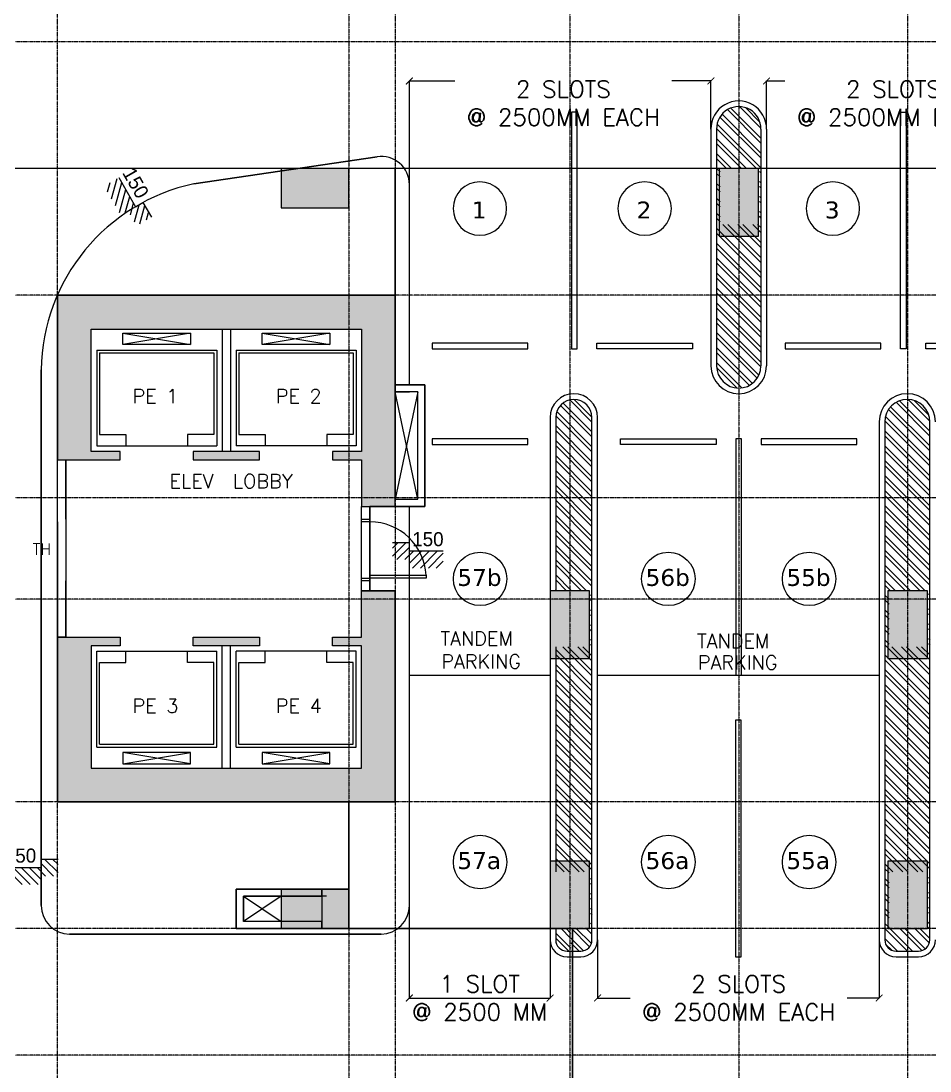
# Model space of a CAD drawing. Header units: inches. Extents: x -189245 to 740841, y -215444 to 469401.
# Drawn here: x 84045 to 100189, y 139024 to 157674 of the extents above; entities that cross this region are included whole.
import ezdxf
from ezdxf.enums import TextEntityAlignment as Align

# ---------------------------------------------------------------- set-up
doc = ezdxf.new("R2010")
doc.units = ezdxf.units.IN
doc.header["$LTSCALE"] = 10
doc.header["$MEASUREMENT"] = 0
doc.linetypes.add('GRID NORMAL$0$GRID BASEMENT$0$GRID GROUND$0$GRID$0$$0$PHANTOM', pattern=[2.5, 1.25, -0.25, 0.25, -0.25, 0.25, -0.25])
doc.linetypes.add('HIDDEN', pattern=[0.375, 0.25, -0.125])
for name, color, linetype in [('A-CMU PLASTER', 8, 'Continuous'), ('A-CMU WALL', 4, 'Continuous'), ('a-dim', 8, 'Continuous'), ('A-DOOR', 1, 'Continuous'), ('A-GRID', 8, 'Continuous'), ('A-HATCH COLUMN', 252, 'Continuous'), ('A-HATCH-SOLID', 252, 'Continuous'), ('A-HIDDEN', 2, 'HIDDEN'), ('A-PARKING', 252, 'Continuous'), ('A-PARKING EQUIPMENTS', 2, 'Continuous'), ('A-RETAINING HATCH', 252, 'Continuous'), ('A-ROAD', 252, 'Continuous'), ('A-SHEARWALL', 6, 'Continuous'), ('A-TEXT', 3, 'Continuous'), ('A-WINDOW', 2, 'Continuous'), ('COLUMN', 6, 'Continuous'), ('ELEVATION MARK', 2, 'Continuous'), ('TEXT', 3, 'Continuous'), ('TSG- +15640', 12, 'Continuous'), ('TSG- floor elevations', 251, 'Continuous'), ('TSG- WALL 100', 244, 'Continuous')]:
    doc.layers.add(name, color=color, linetype=linetype)
doc.layers.add('DEFPOINT', color=7, linetype='Continuous', plot=False)
doc.styles.add('PRSP_Simplex', font='simplex.shx')
doc.styles.add('ROMANS 300', font='romans.shx', dxfattribs={"height": 300})
doc.styles.add('VERDANA', font='verdana.TTF')
doc.dimstyles.get("Standard").update_dxf_attribs({"dimtxt": 0.18, "dimasz": 0.18, "dimexe": 0.18, "dimexo": 0.0625, "dimgap": 0.09, "dimtad": 0, "dimtih": 1, "dimtoh": 1, "dimdec": 4, "dimzin": 0, "dimdsep": 46, "dimtxsty": 'Standard', "dimcen": 0.09, "dimadec": 0, "dimazin": 0, "dimtfac": 1, "dimtdec": 4, "dimtofl": 0, "dimtmove": 0, "dimatfit": 3, "dimfxl": 1, "dimtolj": 1, "dimtzin": 0, "dimarcsym": 0})
pattern_1 = [(135, (78017.65, 121641.35), (-132.5825, -132.5825), []), (135, (78017.65, 121729.74), (-132.5825, -132.5825), [])]

# ---------------------------------------------------------------- blocks, each defined once
blk = doc.blocks.new('STEP')
at = {"color": 1}
for p, q in [((-196, -300), (-496, 0)), ((-54, -300), (-354, 0)), ((0, -213), (-213, 0)), ((220, -150), (0, 70)), ((300, -89), (61, 150)), ((300, 53), (203, 150)), ((-337, -300), (-600, -37)), ((-479, -300), (-600, -179)), ((78, -150), (-72, 0))]:
    blk.add_line(p, q, dxfattribs=at)
at = {"color": 3}
blk.add_lwpolyline([(-600, 0), (0, 0), (0, 150), (300, 150)], dxfattribs=at)
blk.add_attdef('000', (-646, 88), '', height=250, dxfattribs=at)
blk = doc.blocks.new('Park-slot2')
at = {"color": 1}
blk.add_lwpolyline([(800, 1200), (5000, 1200), (5000, 1300), (800, 1300)], close=True, dxfattribs=at)
at = {"color": 2}
blk.add_lwpolyline([(800, 850), (900, 850), (900, -850), (800, -850)], close=True, dxfattribs=at)
blk = doc.blocks.new('_ARCHTICK')
at = {"color": 0, "linetype": 'ByBlock', "ltscale": 20, "const_width": 0.15}
blk.add_lwpolyline([(-0.5, -0.5), (0.5, 0.5)], dxfattribs=at)
blk = doc.blocks.new('*D779')
at = {"layer": 'a-dim', "color": 1, "lineweight": -2}
for p, q in [((90943, 154770), (90943, 156609)), ((90943, 156609), (91750, 156609)), ((96299, 156609), (95607, 156609)), ((96299, 155754), (96299, 156609))]:
    blk.add_line(p, q, dxfattribs=at)
at = {"layer": 'Defpoints', "color": 0}
for p in [(96299, 156609), (96299, 155754), (90943, 154770)]:
    blk.add_point(p, dxfattribs=at)
at = {"layer": 'a-dim', "color": 1, "lineweight": -2, "xscale": 120, "yscale": 120, "zscale": 120, "rotation": 180}
blk.add_blockref('_ARCHTICK', (90943, 156609), dxfattribs=at)
at = {"layer": 'a-dim', "color": 1, "lineweight": -2, "xscale": 120, "yscale": 120, "zscale": 120}
blk.add_blockref('_ARCHTICK', (96299, 156609), dxfattribs=at)
at = {"layer": 'a-dim', "color": 3, "insert": (93679, 156214), "char_height": 300, "attachment_point": 5, "style": 'ROMANS 300'}
blk.add_mtext('\\A1;2 SLOTS\\P@ 2500MM EACH', dxfattribs=at)
blk = doc.blocks.new('*D780')
at = {"layer": 'a-dim', "color": 1, "lineweight": -2}
for p, q in [((97286, 155754), (97286, 156609)), ((97286, 156609), (97613, 156609)), ((102142, 156609), (101470, 156609)), ((102142, 155597), (102142, 156609))]:
    blk.add_line(p, q, dxfattribs=at)
at = {"layer": 'Defpoints', "color": 0}
for p in [(102142, 156609), (97286, 155754), (102142, 155597)]:
    blk.add_point(p, dxfattribs=at)
at = {"layer": 'a-dim', "color": 1, "lineweight": -2, "xscale": 120, "yscale": 120, "zscale": 120, "rotation": 180}
blk.add_blockref('_ARCHTICK', (97286, 156609), dxfattribs=at)
at = {"layer": 'a-dim', "color": 1, "lineweight": -2, "xscale": 120, "yscale": 120, "zscale": 120}
blk.add_blockref('_ARCHTICK', (102142, 156609), dxfattribs=at)
at = {"layer": 'a-dim', "color": 3, "insert": (99541, 156214), "char_height": 300, "attachment_point": 5, "style": 'ROMANS 300'}
blk.add_mtext('\\A1;2 SLOTS\\P@ 2500MM EACH', dxfattribs=at)
blk = doc.blocks.new('*D785')
at = {"layer": 'a-dim', "color": 1, "lineweight": -2}
for p, q in [((94286, 141354), (94286, 140321)), ((99286, 141354), (99286, 140321)), ((94286, 140321), (94864, 140321)), ((99286, 140321), (98721, 140321))]:
    blk.add_line(p, q, dxfattribs=at)
at = {"layer": 'Defpoints', "color": 0}
for p in [(94286, 141354), (99286, 141354), (99286, 140321)]:
    blk.add_point(p, dxfattribs=at)
at = {"layer": 'a-dim', "color": 1, "lineweight": -2, "xscale": 120, "yscale": 120, "zscale": 120, "rotation": 180}
blk.add_blockref('_ARCHTICK', (94286, 140321), dxfattribs=at)
at = {"layer": 'a-dim', "color": 1, "lineweight": -2, "xscale": 120, "yscale": 120, "zscale": 120}
blk.add_blockref('_ARCHTICK', (99286, 140321), dxfattribs=at)
at = {"layer": 'a-dim', "color": 3, "insert": (96792, 140321), "char_height": 300, "attachment_point": 5, "style": 'ROMANS 300'}
blk.add_mtext('\\A1;2 SLOTS\\P@ 2500MM EACH', dxfattribs=at)
blk = doc.blocks.new('*D786')
at = {"layer": 'a-dim', "color": 1, "lineweight": -2}
for p, q in [((90942, 141962), (90942, 140321)), ((93442, 141354), (93442, 140321)), ((90942, 140321), (93442, 140321))]:
    blk.add_line(p, q, dxfattribs=at)
at = {"layer": 'Defpoints', "color": 0}
for p in [(90942, 141962), (93442, 141354), (93442, 140321)]:
    blk.add_point(p, dxfattribs=at)
at = {"layer": 'a-dim', "color": 1, "lineweight": -2, "xscale": 120, "yscale": 120, "zscale": 120, "rotation": 180}
blk.add_blockref('_ARCHTICK', (90942, 140321), dxfattribs=at)
at = {"layer": 'a-dim', "color": 1, "lineweight": -2, "xscale": 120, "yscale": 120, "zscale": 120}
blk.add_blockref('_ARCHTICK', (93442, 140321), dxfattribs=at)
at = {"layer": 'a-dim', "color": 3, "insert": (92193, 140321), "char_height": 300, "attachment_point": 5, "style": 'ROMANS 300'}
blk.add_mtext('\\A1;1 SLOT\\P@ 2500 MM', dxfattribs=at)
blk = doc.blocks.new('1')
at = {"layer": 'A-DOOR'}
blk.add_circle((0, 0), 475, dxfattribs=at)
at = {"layer": 'TEXT', "style": 'VERDANA'}
blk.add_attdef('15B', (-404, -124), '', height=300, dxfattribs=at)

msp = doc.modelspace()

# ---------------------------------------------------------------- hatches: boundary and pattern name
at = {"layer": 'A-HATCH COLUMN'}
h = msp.add_hatch(color=256, dxfattribs=at)
h.paths.add_polyline_path([(90692.36797, 152803.41647), (84692.36797, 152803.41647), (84692.36797, 149878.41647), (85804.86797, 149878.41647), (85804.86797, 150028.41647), (85292.36797, 150028.41647), (85292.36797, 152203.41647), (90092.36797, 152203.41647), (90092.36797, 150028.41647), (89576.69457, 150028.41647), (89576.69457, 149878.41647), (90092.36797, 149878.41647), (90092.36797, 149053.41647), (90692.36797, 149053.41647)])
h.paths.add_polyline_path([(88279.86797, 149878.41647), (88279.86797, 150028.41647), (87104.86797, 150028.41647), (87104.86797, 149878.41647)])
h = msp.add_hatch(color=256, dxfattribs=at)
h.paths.add_polyline_path([(90692.36797, 143803.88317), (84692.36797, 143803.88317), (84692.36797, 146728.88317), (85804.86797, 146728.88317), (85804.86797, 146578.88317), (85292.36797, 146578.88317), (85292.36797, 144403.88317), (90092.36797, 144403.88317), (90092.36797, 146578.88317), (89576.69457, 146578.88317), (89576.69457, 146728.88317), (90092.36797, 146728.88317), (90092.36797, 147553.88317), (90692.36797, 147553.88317)])
h.paths.add_polyline_path([(88279.86797, 146728.88317), (88279.86797, 146578.88317), (87104.86797, 146578.88317), (87104.86797, 146728.88317)])
at = {"layer": 'A-HATCH-SOLID', "ltscale": 2}
h = msp.add_hatch(color=256, dxfattribs=at)
h.paths.add_polyline_path([(78017.36797, 169753.41648), (78017.36797, 169053.41648), (79217.36797, 169053.41648), (79217.36797, 169753.41648)])
h.paths.add_polyline_path([(78017.36797, 165653.41648), (78017.36797, 164953.41648), (79217.36797, 164953.41648), (79217.36797, 165653.41648)])
h.paths.add_polyline_path([(78017.36797, 157653.41648), (78017.36797, 156953.41648), (79217.36797, 156953.41648), (79217.36797, 157653.41648)])
h.paths.add_polyline_path([(78717.36797, 148903.41648), (78017.36797, 148903.41648), (78017.36797, 147703.41648), (78717.36797, 147703.41648)])
h.paths.add_polyline_path([(78017.36797, 139653.41648), (78017.36797, 138953.41648), (79217.36797, 138953.41648), (79217.36797, 139653.41648)])
h.paths.add_polyline_path([(78017.36797, 131653.41648), (78017.36797, 130953.41648), (79217.36797, 130953.41648), (79217.36797, 131653.41648)])
h.paths.add_polyline_path([(78017.36797, 127553.41648), (78017.36797, 126853.41648), (79217.36797, 126853.41648), (79217.36797, 127553.41648)])
h.paths.add_polyline_path([(84692.36797, 135753.41648), (84692.36797, 134953.41648), (85892.36797, 134953.41648), (85892.36797, 135753.41648)])
h.paths.add_polyline_path([(88667.36797, 135653.41648), (88667.36797, 134953.41648), (89867.36797, 134953.41648), (89867.36797, 135653.41648)])
h.paths.add_polyline_path([(99492.36797, 129403.41648), (100092.36797, 129403.41648), (100092.36797, 130003.41648), (99492.36797, 130003.41648)])
h.paths.add_polyline_path([(105492.36797, 129403.88301), (106092.36797, 129403.88301), (106092.36797, 130003.88301), (105492.36797, 130003.88301)])
h.paths.add_polyline_path([(111492.36797, 129403.41648), (112092.36797, 129403.41648), (112092.36797, 130003.41648), (111492.36797, 130003.41648)])
h.paths.add_polyline_path([(114392.36797, 129403.41648), (114992.36797, 129403.41648), (114992.36797, 130003.41648), (114392.36797, 130003.41648)])
h.paths.add_polyline_path([(118763.91279, 130308.36053), (119347.20614, 130448.96235), (119206.60432, 131032.25569), (118623.31097, 130891.65387)])
h.paths.add_polyline_path([(111442.36797, 141553.41648), (112142.36797, 141553.41648), (112142.36797, 142753.41648), (111442.36797, 142753.41648)])
h.paths.add_polyline_path([(105442.36797, 141553.41648), (106142.36797, 141553.41648), (106142.36797, 142753.41648), (105442.36797, 142753.41648)])
h.paths.add_polyline_path([(99442.36797, 141553.41648), (100142.36797, 141553.41648), (100142.36797, 142753.41648), (99442.36797, 142753.41648)])
h.paths.add_polyline_path([(93442.36797, 141553.41648), (94142.36797, 141553.41648), (94142.36797, 142753.41648), (93442.36797, 142753.41648)])
h.paths.add_polyline_path([(93442.36797, 146353.41648), (94142.36797, 146353.41648), (94142.36797, 147553.41648), (93442.36797, 147553.41648)])
h.paths.add_polyline_path([(99442.36797, 146353.41648), (100142.36797, 146353.41648), (100142.36797, 147553.41648), (99442.36797, 147553.41648)])
h.paths.add_polyline_path([(105442.36797, 146353.41648), (106142.36797, 146353.41648), (106142.36797, 147553.41648), (105442.36797, 147553.41648)])
h.paths.add_polyline_path([(111442.36797, 146353.41648), (112142.36797, 146353.41648), (112142.36797, 147553.41648), (111442.36797, 147553.41648)])
h.paths.add_polyline_path([(108442.36797, 153853.41648), (109142.36797, 153853.41648), (109142.36797, 155053.41648), (108442.36797, 155053.41648)])
h.paths.add_polyline_path([(102442.36797, 153853.41648), (103142.36797, 153853.41648), (103142.36797, 155053.41648), (102442.36797, 155053.41648)])
h.paths.add_polyline_path([(96442.36797, 153853.41648), (97142.36797, 153853.41648), (97142.36797, 155053.41648), (96442.36797, 155053.41648)])
h.paths.add_polyline_path([(84692.36797, 161753.41648), (84692.36797, 160953.41648), (85892.36797, 160953.41648), (85892.36797, 161753.41648)])
h.paths.add_polyline_path([(88667.36797, 161653.41648), (88667.36797, 160953.41648), (89867.36797, 160953.41648), (89867.36797, 161653.41648)])
h.paths.add_polyline_path([(96492.36797, 162053.41648), (97092.36797, 162053.41648), (97092.36797, 162653.41648), (96492.36797, 162653.41648)])
h.paths.add_polyline_path([(96492.36797, 166677.41648), (97092.36797, 166677.41648), (97092.36797, 167277.41648), (96492.36797, 167277.41648)])
h.paths.add_polyline_path([(102492.36797, 166677.41648), (103092.36797, 166677.41648), (103092.36797, 167277.41648), (102492.36797, 167277.41648)])
h.paths.add_polyline_path([(102492.36797, 162053.41648), (103092.36797, 162053.41648), (103092.36797, 162653.41648), (102492.36797, 162653.41648)])
h.paths.add_polyline_path([(108492.36797, 166677.41648), (109092.36797, 166677.41648), (109092.36797, 167277.41648), (108492.36797, 167277.41648)])
h.paths.add_polyline_path([(108492.36797, 162053.41648), (109092.36797, 162053.41648), (109092.36797, 162653.41648), (108492.36797, 162653.41648)])
h.paths.add_polyline_path([(124892.36797, 162076.01537), (125492.36797, 162076.01537), (125492.36797, 162676.01537), (124892.36797, 162676.01537)])
h.paths.add_polyline_path([(124892.36797, 153553.41648), (125492.36797, 153553.41648), (125492.36797, 155053.41648), (124892.36797, 155053.41648)])
h.paths.add_polyline_path([(124892.36797, 149053.41648), (125492.36797, 149053.41648), (125492.36797, 150553.41648), (124892.36797, 150553.41648)])
h.paths.add_polyline_path([(124892.36797, 146053.41648), (125492.36797, 146053.41648), (125492.36797, 147553.41648), (124892.36797, 147553.41648)])
h.paths.add_polyline_path([(124892.36797, 141553.41648), (125492.36797, 141553.41648), (125492.36797, 143053.41648), (124892.36797, 143053.41648)])
h.paths.add_polyline_path([(124886.54631, 131804.97759), (125469.83965, 131945.57941), (125329.23783, 132528.87276), (124745.94449, 132388.27094)])
h.paths.add_polyline_path([(117392.36797, 162053.41648), (117992.36797, 162053.41648), (117992.36797, 162653.41648), (117392.36797, 162653.41648)])
h.paths.add_polyline_path([(116592.36797, 164688.09359), (117192.36797, 164688.09359), (117192.36797, 165288.09359), (116592.36797, 165288.09359)])
h.paths.add_polyline_path([(99492.36724, 133958.50249), (100092.36724, 133958.50249), (100092.36724, 134558.50249), (99492.36724, 134558.50249)])
h.paths.add_polyline_path([(105492.36711, 133959.36792), (106092.36711, 133959.36792), (106092.36711, 134559.36792), (105492.36711, 134559.36792)])
h.paths.add_polyline_path([(111492.36699, 133960.22938), (112092.36699, 133960.22938), (112092.36699, 134560.22938), (111492.36699, 134560.22938)])
h.paths.add_polyline_path([(124907.60982, 136119.92322), (125492.23186, 136254.89385), (125357.26123, 136839.51589), (124772.63919, 136704.54526)])
h.paths.add_polyline_path([(117834.58045, 134433.11723), (118419.20249, 134568.08786), (118284.23186, 135152.7099), (117699.60982, 135017.73927)])
h.paths.add_polyline_path([(88667.36797, 155053.41648), (88667.36797, 154353.41648), (89867.36797, 154353.41648), (89867.36797, 155053.41648)])
h.paths.add_polyline_path([(88667.36797, 142253.41648), (88667.36797, 141553.41648), (89867.36797, 141553.41648), (89867.36797, 142253.41648)])
h.paths.add_polyline_path([(93492.36796, 133957.58157), (94092.36796, 133957.58157), (94092.36796, 134557.58157), (93492.36796, 134557.58157)])
h.paths.add_polyline_path([(93492.36856, 129403.41648), (94092.36856, 129403.41648), (94092.36856, 130003.41648), (93492.36856, 130003.41648)])
at = {"layer": 'A-PARKING'}
h = msp.add_hatch(dxfattribs=at)
h.set_pattern_fill('ANSI32', color=8, scale=500, angle=90, style=0)
h.set_pattern_definition(pattern_1)
h.paths.add_polyline_path([(97186.12625, 155755.16977, 0.4040160608), (96811.32235, 156153.43352), (96811.32235, 155061.07958), (97161.32235, 155061.07958), (97186.12488, 155061.07958)])
h.paths.add_polyline_path([(96811.32235, 156153.43352, 0.4320983908), (96398.89373, 155755.16977), (96398.8951, 155061.07958), (96811.32235, 155061.07958)])
h.paths.add_polyline_path([(96398.89952, 152811.07958), (96811.32235, 152811.07958), (96811.32235, 154061.07958), (96461.32235, 154061.07958), (96461.32235, 155061.07958), (96398.8951, 155061.07958)])
h.paths.add_polyline_path([(96811.32235, 152811.07958), (97186.12046, 152811.07958), (97186.12488, 155061.07958), (97161.32235, 155061.07958), (97161.32235, 154061.07958), (96811.32235, 154061.07958)])
h.paths.add_polyline_path([(96811.32235, 151154.33299, 0.4002778294), (97186.11797, 151547.49115), (97186.12046, 152811.07958), (96811.32235, 152811.07958)])
h.paths.add_polyline_path([(96811.32235, 152811.07958), (96398.89952, 152811.07958), (96398.90201, 151547.49115, 0.4282879854), (96811.32235, 151154.33299)])
h = msp.add_hatch(dxfattribs=at)
h.set_pattern_fill('ANSI32', color=8, scale=500, angle=90, style=0)
h.set_pattern_definition(pattern_1)
h.paths.add_polyline_path([(94186.11797, 150632.00817, 0.4634590763), (93811.32234, 150949.50293), (93811.32234, 149211.07958), (94186.11797, 149211.07958)])
h.paths.add_polyline_path([(93811.32234, 150949.50293, 0.3666251639), (93542.36797, 150632.00817), (93542.36797, 149211.07958), (93811.32234, 149211.07958)])
h.paths.add_polyline_path([(94186.11797, 149211.07958), (93811.32234, 149211.07958), (93811.32234, 147561.07958), (94161.32235, 147561.07958), (94161.32235, 147411.07958), (94186.11797, 147411.07958)])
h.paths.add_polyline_path([(93811.32234, 149211.07958), (93542.36797, 149211.07958), (93542.36797, 147561.07958), (93811.32234, 147561.07958)])
h = msp.add_hatch(dxfattribs=at)
h.set_pattern_fill('ANSI32', color=8, scale=500, angle=90, style=0)
h.set_pattern_definition([(135, (154038.28, 121641.35), (-132.5825, -132.5825), []), (135, (154038.28, 121729.74), (-132.5825, -132.5825), [])])
h.paths.add_polyline_path([(112042.36797, 146561.07958), (111811.32235, 146561.07958), (111811.32235, 143811.07958), (112042.36797, 143811.07958)])
h.paths.add_polyline_path([(111811.32235, 146561.07958), (111461.32235, 146561.07958), (111461.32235, 147411.07958), (111392.36797, 147411.07958), (111392.36797, 143811.07958), (111811.32235, 143811.07958)])
h.paths.add_polyline_path([(106192.36797, 147411.07958), (106161.32235, 147411.07958), (106161.32235, 146561.07958), (105811.32235, 146561.07958), (105811.32235, 143811.07958), (106192.36797, 143811.07958)])
h.paths.add_polyline_path([(105811.32235, 146561.07958), (105461.32235, 146561.07958), (105461.32235, 147411.07958), (105386.11797, 147411.07958), (105386.11797, 146686.07958), (105386.32235, 146686.07958), (105386.32235, 146486.07958), (105386.11797, 146486.07958), (105386.11797, 143811.07958), (105811.32235, 143811.07958)])
h.paths.add_polyline_path([(105811.32235, 149211.07958), (105386.11797, 149211.07958), (105386.11797, 147636.07958), (105386.32235, 147636.07958), (105386.32235, 147436.07958), (105386.11797, 147436.07958), (105386.11797, 147411.07958), (105461.32235, 147411.07958), (105461.32235, 147561.07958), (105811.32235, 147561.07958)])
h.paths.add_polyline_path([(106192.36797, 149211.07958), (105811.32235, 149211.07958), (105811.32235, 147561.07958), (106161.32235, 147561.07958), (106161.32235, 147411.07958), (106192.36797, 147411.07958)])
h.paths.add_polyline_path([(106192.36797, 150553.55542, 0.3962451034), (105811.32235, 150953.28778), (105811.32235, 149211.07958), (106192.36797, 149211.07958)])
h.paths.add_polyline_path([(105811.32235, 150953.28778, 0.4283012863), (105386.11797, 150553.55542), (105386.11797, 149211.07958), (105811.32235, 149211.07958)])
h.paths.add_polyline_path([(99811.32235, 146561.07958), (99461.32235, 146561.07958), (99461.32235, 147411.07958), (99386.11797, 147411.07958), (99386.11797, 146686.07958), (99386.32235, 146686.07958), (99386.32235, 146486.07958), (99386.11797, 146486.07958), (99386.11797, 143811.07958), (99811.32235, 143811.07958)])
h.paths.add_polyline_path([(100186.11797, 147411.07958), (100161.32235, 147411.07958), (100161.32235, 146561.07958), (99811.32235, 146561.07958), (99811.32235, 143811.07958), (100186.11797, 143811.07958)])
h.paths.add_polyline_path([(100186.11797, 143811.07958), (99811.32235, 143811.07958), (99811.32235, 142561.07958), (100161.32235, 142561.07958), (100161.32235, 141561.07958), (100186.11797, 141561.07958)])
h.paths.add_polyline_path([(99811.32235, 143811.07958), (99386.11797, 143811.07958), (99386.11797, 142636.07958), (99386.32235, 142636.07958), (99386.32235, 142436.07958), (99386.11797, 142436.07958), (99386.11797, 141686.07958), (99386.32235, 141686.07958), (99386.32235, 141561.07958), (99461.32235, 141561.07958), (99461.32235, 142561.07958), (99811.32235, 142561.07958)])
h.paths.add_polyline_path([(99811.32235, 141561.07958), (99386.32235, 141561.07958), (99386.32235, 141486.07958), (99386.11797, 141486.07958), (99386.11797, 141353.88317, 0.4142135624), (99586.11797, 141153.88317), (99811.32235, 141153.88317)])
h.paths.add_polyline_path([(100186.11797, 141353.88317), (100186.11797, 141561.07958), (99811.32235, 141561.07958), (99811.32235, 141153.88317), (99986.11797, 141153.88317, 0.4142135624)])
h.paths.add_polyline_path([(105811.32235, 141561.07958), (105386.32235, 141561.07958), (105386.32235, 141486.07958), (105386.11797, 141486.07958), (105386.11797, 141353.88317, 0.4142135624), (105586.11797, 141153.88317), (105811.32235, 141153.88317)])
h.paths.add_polyline_path([(106192.36797, 141353.88317), (106192.36797, 141561.07958), (105811.32235, 141561.07958), (105811.32235, 141153.88317), (105992.36797, 141153.88317, 0.4142135624)])
h.paths.add_polyline_path([(99811.32235, 149211.07958), (99386.11797, 149211.07958), (99386.11797, 147636.07958), (99386.32235, 147636.07958), (99386.32235, 147436.07958), (99386.11797, 147436.07958), (99386.11797, 147411.07958), (99461.32235, 147411.07958), (99461.32235, 147561.07958), (99811.32235, 147561.07958)])
h.paths.add_polyline_path([(100186.11797, 149211.07958), (99811.32235, 149211.07958), (99811.32235, 147561.07958), (100161.32235, 147561.07958), (100161.32235, 147411.07958), (100186.11797, 147411.07958)])
h.paths.add_polyline_path([(99811.32235, 150953.0883, 0.4328042013), (99386.11797, 150553.88317), (99386.11797, 149211.07958), (99811.32235, 149211.07958)])
h.paths.add_polyline_path([(100186.11797, 150553.88317, 0.3958641371), (99811.32235, 150953.0883), (99811.32235, 149211.07958), (100186.11797, 149211.07958)])
h.paths.add_polyline_path([(94186.11797, 141353.88317), (94186.11797, 141561.07958), (93811.32234, 141561.07958), (93811.32234, 141153.88317), (93986.11797, 141153.88317, 0.4142135624)])
h = msp.add_hatch(dxfattribs=at)
h.set_pattern_fill('ANSI32', color=8, scale=500, angle=90, style=0)
h.set_pattern_definition(pattern_1)
h.paths.add_polyline_path([(93811.32234, 141561.07958), (93542.36797, 141561.07958), (93542.36797, 141353.88317, 0.4142135624), (93742.36797, 141153.88317), (93811.32234, 141153.88317)])
h.paths.add_polyline_path([(93811.32234, 142774.16346), (93542.36797, 142774.16346), (93542.36797, 142561.07958), (93811.32234, 142561.07958)])
h.paths.add_polyline_path([(94186.11797, 142774.16346), (93811.32234, 142774.16346), (93811.32234, 142561.07958), (94161.32235, 142561.07958), (94161.32235, 141561.07958), (94186.11797, 141561.07958)])
h.paths.add_polyline_path([(94186.11797, 143811.07958), (93811.32234, 143811.07958), (93811.32234, 142774.16346), (94186.11797, 142774.16346)])
h.paths.add_polyline_path([(93811.32234, 143811.07958), (93542.36797, 143811.07958), (93542.36797, 142774.16346), (93811.32234, 142774.16346)])
h.paths.add_polyline_path([(93811.32234, 146561.07958), (93542.36797, 146561.07958), (93542.36797, 143811.07958), (93811.32234, 143811.07958)])
h.paths.add_polyline_path([(94186.11797, 147411.07958), (94161.32235, 147411.07958), (94161.32235, 146561.07958), (93811.32234, 146561.07958), (93811.32234, 143811.07958), (94186.11797, 143811.07958)])
at = {"layer": 'A-RETAINING HATCH', "ltscale": 2}
h = msp.add_hatch(color=256, dxfattribs=at)
h.paths.add_polyline_path([(78017.36797, 174466.41645), (75573.55006, 174466.41645), (74808.89379, 170416.55586), (74787.51877, 170259.33448), (73827.34522, 163196.89424), (73215.66904, 155926.09267), (72979.67635, 148654.55267), (73120.54239, 141369.98807), (73635.43489, 134081.92157), (74522.59345, 126829.90499), (75342.94269, 122141.34986), (78017.36797, 122141.34986), (78017.36797, 121841.34986), (75090.87575, 121841.34986), (74225.75135, 126785.80913), (73336.7221, 134053.11762), (72820.74697, 141356.50819), (72679.58223, 148656.51948), (72916.09062, 155943.94953), (73528.99027, 163229.29404), (74490.25348, 170299.74916), (74512.66915, 170464.62491), (75324.89263, 174766.41645), (78017.36797, 174766.41648)])
h.paths.add_polyline_path([(84692.36797, 172453.88317), (83392.36797, 172453.88317), (83392.36797, 172153.88317), (84692.36797, 172153.88317)])
h.paths.add_polyline_path([(90092.39924, 172153.88317), (92067.72329, 172153.88317), (96692.39924, 170832.68086), (96692.39924, 167153.88317), (109569.37593, 167153.88317), (125192.36797, 162690.59265), (125192.36797, 155053.88317), (125492.36797, 155053.88317), (125492.36797, 162916.88895), (109611.38869, 167453.88314), (96992.39924, 167453.88314), (96992.39924, 171058.97715), (92109.73595, 172453.88317), (90092.39924, 172453.88317)])
h.paths.add_polyline_path([(125192.36797, 132157.45303), (125192.36797, 141553.41648), (125492.36797, 141553.41648), (125492.36797, 131921.89602), (125492.36797, 131921.89602), (93681.47621, 124153.88317), (89867.36797, 124153.88317), (89867.36797, 124453.88317), (93645.37754, 124453.88317)])
h.paths.add_polyline_path([(84692.36797, 124453.88317), (83392.36797, 124453.88317), (83392.36797, 124153.88317), (84692.36797, 124153.88317)])
h.paths.add_polyline_path([(125192.36797, 147553.88317), (125192.36797, 149053.41648)])
edge = h.paths.add_edge_path()
edge.add_line((125492.36797, 155053.88317), (125492.36797, 162916.88895))
edge.add_line((125192.36797, 155053.88317), (125192.36797, 162053.88317))
edge.add_line((125192.36797, 150653.88317), (125192.36797, 153553.41648))
edge.add_line((125192.36797, 143153.88317), (125192.36797, 145953.88317))
edge.add_line((125192.36797, 150653.88317), (125192.36797, 153353.88317))
edge.add_line((125192.36797, 143253.88317), (125192.36797, 145953.88317))
h.paths.add_polyline_path([(90092.39924, 172453.88317), (89867.36797, 172453.88317), (89867.36797, 172153.88317), (90092.39924, 172153.88317)])
h.paths.add_polyline_path([(125492.36797, 153553.41648), (125092.36797, 153553.41648), (125092.36797, 150553.41648), (125492.36797, 150553.41648)])
h.paths.add_polyline_path([(125492.36797, 149053.41648), (125092.36797, 149053.41648), (125092.36797, 147553.41648), (125492.36797, 147553.41648)])
h.paths.add_polyline_path([(125492.36797, 146053.41648), (125092.36797, 146053.41648), (125092.36797, 143053.41648), (125492.36797, 143053.41648)])

# ---------------------------------------------------------------- linework, layer by layer
at = {"color": 2}
for p, q in [((87054.86807, 152128.88317), (85854.86807, 151928.88317)), ((85854.86807, 152128.88317), (87054.86807, 151928.88317)), ((89529.86787, 152128.88317), (88329.86787, 151928.88317)), ((88329.86787, 152128.88317), (89529.86787, 151928.88317)), ((87054.86807, 144478.88317), (85854.86807, 144678.88317)), ((85854.86807, 144478.88317), (87054.86807, 144678.88317)), ((89529.86787, 144478.88317), (88329.86787, 144678.88317)), ((88329.86787, 144478.88317), (89529.86787, 144678.88317))]:
    msp.add_line(p, q, dxfattribs=at)
at = {"color": 1}
for p, q in [((85389.19467, 151828.88317), (85389.19467, 150128.88317)), ((85389.19467, 151828.88317), (87520.54147, 151828.88317)), ((87520.54147, 151828.88317), (87520.54147, 150128.88317)), ((87864.19447, 151828.88317), (87864.19447, 150128.88317)), ((87864.19447, 151828.88317), (89995.54127, 151828.88317)), ((89995.54127, 151828.88317), (89995.54127, 150128.88317)), ((85439.19467, 151778.88317), (85439.19467, 150328.88317)), ((85439.19467, 151778.88317), (87470.54147, 151778.88317)), ((87470.54147, 151778.88317), (87470.54147, 150328.88317)), ((87914.19447, 151778.88317), (87914.19447, 150328.88317)), ((87914.19447, 151778.88317), (89945.54127, 151778.88317)), ((89945.54127, 151778.88317), (89945.54127, 150328.88317)), ((85439.19467, 150328.88317), (85904.86807, 150328.88317)), ((85904.86807, 150328.88317), (85904.86807, 150128.88317)), ((87470.54147, 150328.88317), (87004.86807, 150328.88317)), ((87004.86807, 150328.88317), (87004.86807, 150128.88317)), ((87914.19447, 150328.88317), (88379.86787, 150328.88317)), ((88379.86787, 150328.88317), (88379.86787, 150128.88317)), ((89945.54127, 150328.88317), (89479.86787, 150328.88317)), ((89479.86787, 150328.88317), (89479.86787, 150128.88317)), ((85389.19467, 150128.88317), (87520.54147, 150128.88317)), ((89995.54127, 150128.88317), (87864.19447, 150128.88317)), ((85389.19467, 146478.88317), (87520.54147, 146478.88317)), ((85389.19467, 144778.88317), (85389.19467, 146478.88317)), ((85904.86807, 146278.88317), (85904.86807, 146478.88317)), ((87004.86807, 146278.88317), (87004.86807, 146478.88317)), ((87520.54147, 144778.88317), (87520.54147, 146478.88317)), ((89995.54127, 146478.88317), (87864.19447, 146478.88317)), ((87864.19447, 144778.88317), (87864.19447, 146478.88317)), ((88379.86787, 146278.88317), (88379.86787, 146478.88317)), ((89479.86787, 146278.88317), (89479.86787, 146478.88317)), ((89995.54127, 144778.88317), (89995.54127, 146478.88317)), ((85439.19467, 146278.88317), (85904.86807, 146278.88317)), ((85439.19467, 144828.88317), (85439.19467, 146278.88317)), ((87470.54147, 146278.88317), (87004.86807, 146278.88317)), ((87470.54147, 144828.88317), (87470.54147, 146278.88317)), ((87914.19447, 144828.88317), (87914.19447, 146278.88317)), ((87914.19447, 146278.88317), (88379.86787, 146278.88317)), ((89945.54127, 146278.88317), (89479.86787, 146278.88317)), ((89945.54127, 144828.88317), (89945.54127, 146278.88317)), ((85389.19467, 144778.88317), (87520.54147, 144778.88317)), ((85439.19467, 144828.88317), (87470.54147, 144828.88317)), ((87864.19447, 144778.88317), (89995.54127, 144778.88317)), ((87914.19447, 144828.88317), (89945.54127, 144828.88317))]:
    msp.add_line(p, q, dxfattribs=at)
at = {"color": 2}
for points in [[(87054.86807, 151928.88317), (85854.86807, 151928.88317), (85854.86807, 152128.88317), (87054.86807, 152128.88317)], [(89529.86787, 151928.88317), (88329.86787, 151928.88317), (88329.86787, 152128.88317), (89529.86787, 152128.88317)], [(93045.00493, 151853.88317), (93045.00493, 151953.88317), (91345.00493, 151953.88317), (91345.00493, 151853.88317)], [(100114.24297, 151853.88317), (100114.24297, 151953.88317), (101814.24297, 151953.88317), (101814.24297, 151853.88317)], [(91348.82233, 150253.88317), (91348.82233, 150153.88317), (93048.82233, 150153.88317), (93048.82233, 150253.88317)], [(97192.57233, 150253.88317), (97192.57233, 150153.88317), (98892.57233, 150153.88317), (98892.57233, 150253.88317)], [(87054.86807, 144678.88317), (85854.86807, 144678.88317), (85854.86807, 144478.88317), (87054.86807, 144478.88317)], [(89529.86787, 144678.88317), (88329.86787, 144678.88317), (88329.86787, 144478.88317), (89529.86787, 144478.88317)]]:
    msp.add_lwpolyline(points, close=True, dxfattribs=at)
at = {"color": 1}
msp.add_lwpolyline([(96736.11797, 145253.88317), (96736.11797, 141053.88317), (96836.11797, 141053.88317), (96836.11797, 145253.88317)], close=True, dxfattribs=at)
at = {"layer": 'A-CMU PLASTER'}
for p, q in [((84692.36797, 148828.88317), (84692.36797, 149878.88317)), ((84842.36797, 148828.88317), (84842.36797, 149878.88317)), ((90092.36797, 147553.88317), (90092.36797, 149053.88317)), ((84692.36797, 146728.88317), (84692.36797, 147728.88317)), ((84842.36797, 146728.88317), (84842.36797, 147728.88317))]:
    msp.add_line(p, q, dxfattribs=at)
at = {"layer": 'A-CMU WALL', "color": 8, "ltscale": 0.5}
for p, q in [((89469.59126, 142253.41648), (87869.59126, 142253.41648)), ((87869.59126, 142253.41648), (87869.59126, 141553.41648))]:
    msp.add_line(p, q, dxfattribs=at)
at = {"layer": 'A-CMU WALL', "ltscale": 0.5}
for p, q in [((87994.59126, 142128.41648), (87994.59126, 141678.41648)), ((89469.59126, 142128.41648), (87994.59126, 142128.41648))]:
    msp.add_line(p, q, dxfattribs=at)
msp.add_lwpolyline([(89386.29108, 142253.41648), (87869.59126, 142253.41648), (87869.59126, 141553.41648), (89386.29108, 141553.41648), (89386.29108, 141678.41648), (87994.59126, 141678.41648), (87994.59126, 142128.41648), (89386.29108, 142128.41648)], close=True, dxfattribs=at)
at = {"layer": 'A-DOOR', "color": 8}
for p, q in [((84692.36797, 148778.88317), (84692.36797, 147828.88317)), ((84842.36797, 148778.88317), (84842.36797, 147828.88317))]:
    msp.add_line(p, q, dxfattribs=at)
at = {"layer": 'A-DOOR', "color": 2}
for points in [[(90242.36797, 148828.88317), (90242.36797, 148778.88317), (90092.36797, 148778.88317), (90092.36797, 148828.88317)], [(90242.36797, 147778.88317), (90242.36797, 147728.88317), (90092.36797, 147728.88317), (90092.36797, 147778.88317)], [(90242.36797, 147778.88317), (90242.36797, 147828.88317), (91242.36797, 147828.88317), (91242.36797, 147778.88317)]]:
    msp.add_lwpolyline(points, close=True, dxfattribs=at)
at = {"layer": 'A-DOOR', "color": 1}
msp.add_arc((90236.42986, 147771.31674), 1007.58392, 3.275270886, 89.662330542, dxfattribs=at)
at = {"layer": 'A-GRID', "linetype": 'GRID NORMAL$0$GRID BASEMENT$0$GRID GROUND$0$GRID$0$$0$PHANTOM'}
for p, q in [((84686.52792, 178559.12381), (84686.52792, 120830.78168)), ((90692.36797, 178562.49557), (90692.36797, 120834.15344)), ((93792.36797, 178562.49557), (93792.36795, 120834.15344)), ((96792.36797, 178562.49557), (96792.36797, 120834.15344)), ((99792.36797, 178562.49557), (99792.36797, 120834.15344)), ((89867.36797, 177562.64506), (89867.36797, 120821.92861)), ((134963.03974, 157303.88317), (67947.63143, 157303.88317)), ((134963.03974, 155053.88317), (67947.63143, 155053.88317)), ((134963.03974, 152803.88317), (67947.63143, 152803.88317)), ((134963.03974, 149203.88317), (67947.5999, 149203.88317)), ((134963.03974, 147403.88317), (67947.5999, 147403.88317)), ((134963.03974, 143803.88317), (67947.5999, 143803.88317)), ((134963.03974, 141553.88317), (67947.5999, 141553.88317)), ((134963.03974, 139303.88317), (67947.5999, 139303.88317))]:
    msp.add_line(p, q, dxfattribs=at)
at = {"layer": 'A-HIDDEN', "color": 1}
for p, q in [((90942.36797, 146053.88317), (93442.36797, 146053.88317)), ((94286.11797, 146053.88317), (99286.11797, 146053.88317))]:
    msp.add_line(p, q, dxfattribs=at)
at = {"layer": 'A-PARKING', "color": 1, "ltscale": 2}
for p, q in [((91092.36797, 151084.88317), (90692.36797, 149178.88317)), ((91092.36797, 149178.88317), (90692.36797, 151084.88317))]:
    msp.add_line(p, q, dxfattribs=at)
msp.add_lwpolyline([(90942.75044, 151209.88317), (90942.93429, 154769.82258, 0.4578104963), (90369.95962, 155264.49443), (87117.44958, 154782.63537, 0.350295669), (84403.8193, 151476.09965), (84403.8193, 147778.88317), (84403.8193, 141962.47999, 0.4017511069), (84903.8193, 141453.54863), (90443.5631, 141453.27908, 0.4006546233), (90942.36797, 141962.47999), (90942.36797, 146388.41993), (90942.50145, 146388.41993), (90942.6391, 149053.88317)], format="xyb", dxfattribs=at)
at = {"layer": 'A-PARKING', "color": 4, "ltscale": 2}
msp.add_lwpolyline([(90242.36797, 147728.88317), (90242.36797, 147553.88317), (90092.36797, 147553.88317), (90092.36797, 147728.88317)], dxfattribs=at)
at = {"layer": 'A-PARKING EQUIPMENTS', "color": 1, "ltscale": 2}
for p, q in [((87994.59126, 142128.41648), (88667.36797, 141678.41648)), ((88667.36797, 142128.41648), (87994.59126, 141678.41648))]:
    msp.add_line(p, q, dxfattribs=at)
at = {"layer": 'A-ROAD', "color": 251}
for p, q in [((96298.90201, 155753.88317), (96298.90201, 151547.49115)), ((96398.89373, 155755.16977), (96398.90201, 151547.49115)), ((97186.12625, 155755.16977), (97186.11797, 151547.49115)), ((97286.11797, 155753.88317), (97286.11797, 151547.49115)), ((87117.44958, 154782.63537), (90369.95962, 155264.49443)), ((90942.75044, 151209.88317), (90942.93429, 154769.82258)), ((84403.8193, 147778.88317), (84403.8193, 151476.09965)), ((93442.36797, 150632.00817), (93442.36797, 141353.88317)), ((93542.36797, 150632.00817), (93542.36797, 147561.07958)), ((94186.11797, 141353.88317), (94186.11797, 150632.00817)), ((94286.11797, 141353.88317), (94286.11797, 150632.00817)), ((99286.11797, 150553.88317), (99286.11797, 141353.88317)), ((99386.11797, 150553.88317), (99386.11797, 141353.88317)), ((100186.11797, 141353.88317), (100186.11797, 150553.88317)), ((90942.4067, 144553.88298), (90942.6391, 149053.88317)), ((84403.8193, 141962.47999), (84403.8193, 147778.88317)), ((90092.36797, 147553.88317), (90242.36797, 147553.88317)), ((93542.36797, 146561.07958), (93542.36797, 142561.07958)), ((90942.36797, 141962.47999), (90942.36797, 146388.41994)), ((90942.36797, 141962.47999), (90942.36797, 146388.41994)), ((93542.36797, 141561.07958), (93542.36797, 141353.88317)), ((90443.5631, 141453.27908), (84903.8193, 141453.54863)), ((93742.36797, 141153.88317), (93986.11797, 141153.88317)), ((93742.36797, 141053.88317), (93986.11797, 141053.88317)), ((99586.11797, 141153.88317), (99986.11797, 141153.88317)), ((99586.11797, 141053.88317), (99986.11797, 141053.88317))]:
    msp.add_line(p, q, dxfattribs=at)
for centre, radius, start, end in [((96792.50999, 155760.23446), 493.64884, 359.262811216, 180.737188784), ((96792.50999, 155760.23446), 393.64884, 359.262811216, 180.737188784), ((96792.50999, 151547.49115), 493.60798, 180, 0), ((96792.50999, 151547.49115), 393.60798, 180, 0), ((93864.24297, 150632.00817), 421.875, 0, 180), ((93864.24297, 150632.00817), 321.875, 0, 180), ((99786.11797, 150553.88317), 500, 0, 180), ((99786.11797, 150553.88317), 400, 0, 180), ((93742.36797, 141353.88317), 300, 180, 270), ((93742.36797, 141353.88317), 200, 180, 270), ((93986.11797, 141353.88317), 300, 270, 0), ((93986.11797, 141353.88317), 200, 270, 0), ((99586.11797, 141353.88317), 300, 180, 270), ((99586.11797, 141353.88317), 200, 180, 270), ((99986.11797, 141353.88317), 300, 270, 0), ((99986.11797, 141353.88317), 200, 270, 0)]:
    msp.add_arc(centre, radius, start, end, dxfattribs=at)
at = {"layer": 'A-SHEARWALL', "color": 2}
for p, q in [((87617.36797, 152203.88317), (87617.36797, 150028.88317)), ((87767.36797, 152203.88317), (87767.36797, 150028.88317)), ((87617.36797, 144403.88317), (87617.36797, 146578.88317)), ((87767.36797, 144403.88317), (87767.36797, 146578.88317))]:
    msp.add_line(p, q, dxfattribs=at)
at = {"layer": 'A-SHEARWALL'}
for p, q in [((90092.36797, 149053.88317), (90692.36797, 149053.88317)), ((90092.36797, 147553.88317), (90692.36797, 147553.88317))]:
    msp.add_line(p, q, dxfattribs=at)
for points in [[(84692.36797, 149878.41647), (85804.86797, 149878.41647), (85804.86797, 150028.41647), (85292.36797, 150028.41647), (85292.36797, 152203.41647), (90092.36797, 152203.41647), (90092.36797, 150028.41647), (89579.69457, 150028.41647), (89579.69457, 149878.41647), (90092.36797, 149878.41647), (90092.36797, 149053.41647), (90692.36797, 149053.41647), (90692.36797, 152803.41647), (84692.36797, 152803.41647)], [(84692.36797, 146728.88317), (85804.86797, 146728.88317), (85804.86797, 146578.88317), (85292.36797, 146578.88317), (85292.36797, 144403.88317), (90092.36797, 144403.88317), (90092.36797, 146578.88317), (89579.69457, 146578.88317), (89579.69457, 146728.88317), (90092.36797, 146728.88317), (90092.36797, 147553.88317), (90692.36797, 147553.88317), (90692.36797, 143803.88317), (84692.36797, 143803.88317)]]:
    msp.add_lwpolyline(points, close=True, dxfattribs=at)
for points in [[(88279.86797, 149878.88317), (88279.86797, 150028.88317), (87104.86797, 150028.41647), (87104.86797, 149878.41647), (88279.86797, 149878.88317)], [(88279.86797, 146728.41647), (88279.86797, 146578.41647), (87104.86797, 146578.88317), (87104.86797, 146728.88317), (88279.86797, 146728.41647)]]:
    msp.add_lwpolyline(points, dxfattribs=at)
at = {"layer": 'A-WINDOW'}
msp.add_line((87869.2024, 142172.41647), (87869.59126, 142172.41647), dxfattribs=at)
at = {"layer": 'COLUMN', "linetype": 'Continuous'}
for points in [[(88667.36797, 155053.41648), (88667.36797, 154353.41648), (89867.36797, 154353.41648), (89867.36797, 155053.41648)], [(96442.36797, 153853.41648), (97142.36797, 153853.41648), (97142.36797, 155053.41648), (96442.36797, 155053.41648)], [(93442.36797, 146353.41648), (94142.36797, 146353.41648), (94142.36797, 147553.41648), (93442.36797, 147553.41648)], [(99442.36797, 146353.41648), (100142.36797, 146353.41648), (100142.36797, 147553.41648), (99442.36797, 147553.41648)], [(93442.36797, 141553.41648), (94142.36797, 141553.41648), (94142.36797, 142753.41648), (93442.36797, 142753.41648)], [(99442.36797, 141553.41648), (100142.36797, 141553.41648), (100142.36797, 142753.41648), (99442.36797, 142753.41648)], [(88667.36797, 142253.41648), (88667.36797, 141553.41648), (89867.36797, 141553.41648), (89867.36797, 142253.41648)]]:
    msp.add_lwpolyline(points, close=True, dxfattribs=at)
at = {"layer": 'DEFPOINT'}
for points in [[(83392.36797, 172453.88317), (92109.73594, 172453.88317), (93792.36797, 171973.17656), (93861.91153, 171953.30884), (93861.91153, 170139.85946), (96992.39924, 170139.85946), (96992.39924, 167453.88314), (109611.38869, 167453.88314), (125492.36797, 162916.88895), (125492.36797, 155053.88317), (125492.36797, 131924.4639), (117992.36797, 130090.4448), (117992.36797, 149128.88317), (118517.36795, 149128.88317), (118504.86797, 150079.30114), (118042.30547, 150079.30114), (118042.30812, 153059.13747), (118392.30545, 153053.45306), (118392.30545, 153753.41648), (118042.30812, 153753.41648), (118042.30812, 155053.88317), (72887.20415, 155053.88317)], [(91129.11706, 155053.88317), (72887.20415, 155053.88317)], [(83392.36797, 124153.88317), (84686.52792, 124153.88317), (84692.36797, 127503.88317), (89867.36797, 127503.88317), (89867.36797, 125228.88317), (93842.78691, 125228.88317), (93842.78691, 129546.68644), (93842.78691, 141553.41648), (87869.59126, 141553.88317), (87869.59126, 142253.41648), (89867.36797, 142253.41648), (89867.36797, 143803.88317), (84692.36797, 143803.88317), (84692.36797, 152803.41647), (90692.36797, 152803.88317), (90692.36797, 155053.88317), (72887.20415, 155053.88317)], [(117992.36797, 149053.41648), (114642.30547, 149053.41648), (114642.30547, 153161.22334), (114242.30547, 153161.22334), (114242.30546, 155053.88317), (90692.36797, 155053.88317)], [(91217.36797, 151209.88317), (91217.36797, 149053.88317), (90692.36797, 149053.88317), (90692.36797, 151209.88317), (91217.36797, 151209.88317)]]:
    msp.add_lwpolyline(points, dxfattribs=at)
for points in [[(90692.36797, 155053.88317), (90692.36797, 151209.88317), (91217.36797, 151209.88317), (91217.36797, 149053.88317), (90242.36797, 149053.88317), (90242.36797, 147553.88317), (90692.36797, 147553.88317), (90692.36797, 143803.88317), (89867.36797, 143803.88317), (89867.36797, 141553.88317), (93842.78691, 141553.88317), (93842.78691, 129546.68644), (105992.50999, 129546.68644), (105992.50999, 127160.15754), (117992.36797, 130090.4448), (117992.36797, 149053.41648), (114642.30547, 149053.41647), (114642.30547, 153161.22334), (114242.30547, 153161.22334), (114242.30546, 155053.88317)], [(90692.36797, 143803.88317), (90692.36797, 147553.88317), (90242.36797, 147553.88317), (90242.36797, 149053.41647), (90667.65188, 149053.88317), (90692.36797, 149053.41647), (90692.36797, 152803.41647), (84686.52792, 152794.11814), (84692.36797, 143803.88317)], [(87869.59126, 142253.41648), (88667.36797, 142253.41648), (88667.36797, 141553.41648), (87869.59126, 141553.41648)]]:
    msp.add_lwpolyline(points, close=True, dxfattribs=at)
at = {"layer": 'DEFPOINT', "ltscale": 2}
msp.add_lwpolyline([(87869.59126, 142253.41648), (89386.29108, 142253.41648), (89386.29108, 141553.41648), (87869.59126, 141553.41648)], close=True, dxfattribs=at)
at = {"layer": 'TSG- +15640', "ltscale": 2}
for p, q in [((90892.36797, 151084.88317), (90692.36797, 151084.88317)), ((90692.36797, 151084.88317), (90692.36797, 149178.88317)), ((91092.36797, 151084.88317), (90892.36797, 151084.88317))]:
    msp.add_line(p, q, dxfattribs=at)
at = {"layer": 'TSG- +15640', "color": 4, "ltscale": 2}
for p, q in [((91092.36797, 149178.88317), (91092.36797, 151084.88317)), ((90692.36797, 149178.88317), (91092.36797, 149178.88317))]:
    msp.add_line(p, q, dxfattribs=at)
for points in [[(90667.65188, 149053.88317), (91217.36797, 149053.88317), (91217.36797, 151209.88317), (90692.36797, 151209.88317)], [(90942.75044, 151209.88317), (90692.36797, 151209.88317), (90692.36797, 151084.88317), (90942.75044, 151084.88317), (90942.75044, 151088.42256)], [(91217.36797, 149178.88317), (91217.36797, 149053.88317), (90692.36797, 149053.88317), (90692.36797, 149178.88317), (91092.36797, 149178.88317)]]:
    msp.add_lwpolyline(points, dxfattribs=at)
for points in [[(91092.36797, 151084.88317), (90692.36797, 151084.88317), (90692.36797, 149178.88317), (91092.36797, 149178.88317)], [(84692.36797, 149878.88317), (84842.36797, 149878.88317), (84842.36797, 146728.88317), (84692.36797, 146728.88317)]]:
    msp.add_lwpolyline(points, close=True, dxfattribs=at)
at = {"layer": 'TSG- floor elevations', "ltscale": 2}
msp.add_lwpolyline([(84692.36797, 149878.88317), (84842.36797, 149878.88317), (84842.36797, 146728.88317), (84692.36797, 146728.88317)], close=True, dxfattribs=at)
at = {"layer": 'TSG- WALL 100', "color": 4, "ltscale": 2}
msp.add_lwpolyline([(90092.36797, 148742.84986), (90092.36797, 149053.88317), (90242.36797, 149053.88317), (90242.36797, 148778.88317)], dxfattribs=at)

# ---------------------------------------------------------------- block references
at = {"layer": 'A-DOOR'}
ref = msp.add_blockref('1', (92195.00493, 154343.15141), dxfattribs=dict(at, xscale=-1, rotation=180))
ref.add_attrib('15B', '  1', (91791.45026, 154167.448), dxfattribs={"layer": 'TEXT', "height": 300, "style": 'VERDANA'})
ref = msp.add_blockref('1', (95120.77701, 154343.15141), dxfattribs=dict(at, xscale=-1, rotation=180))
ref.add_attrib('15B', '  2', (94717.22234, 154167.448), dxfattribs={"layer": 'TEXT', "height": 300, "style": 'VERDANA'})
ref = msp.add_blockref('1', (98464.24297, 154343.15141), dxfattribs=dict(at, xscale=-1, rotation=180))
ref.add_attrib('15B', '  3', (98060.6883, 154167.448), dxfattribs={"layer": 'TEXT', "height": 300, "style": 'VERDANA'})
for p, values in [((92198.82233, 147764.61492), {'15B': '57b'}), ((95542.57233, 147764.61492), {'15B': '56b'}), ((98042.57233, 147764.61492), {'15B': '55b'}), ((92198.82233, 142735.73757), {'15B': '57a'}), ((95542.57233, 142735.73757), {'15B': '56a'}), ((98042.57233, 142735.73757), {'15B': '55a'})]:
    msp.add_blockref('1', p, dxfattribs=at).add_auto_attribs(values)
at = {"layer": 'A-PARKING', "color": 1}
for p, rotation in [((95120.77701, 151053.88317), 90), ((95542.57233, 151053.88317), 270)]:
    msp.add_blockref('Park-slot2', p, dxfattribs=dict(at, rotation=rotation))
at = {"layer": 'A-PARKING', "color": 1, "xscale": -1, "rotation": 270}
msp.add_blockref('Park-slot2', (98464.24297, 151053.88317), dxfattribs=at)
at = {"layer": 'ELEVATION MARK', "rotation": 299.869966199243}
msp.add_blockref('STEP', (86081.41918, 154375.03734), dxfattribs=at).add_auto_attribs({'000': '150'})
at = {"layer": 'ELEVATION MARK'}
ref = msp.add_blockref('STEP', (90942.59798, 148257.7517), dxfattribs=dict(at, xscale=-1))
ref.add_attrib('000', '150', (90993.06988, 148345.52524), dxfattribs={"layer": '0', "color": 3, "height": 250})
msp.add_blockref('STEP', (84403.8193, 142637.62686), dxfattribs=at).add_auto_attribs({'000': '150'})

# ---------------------------------------------------------------- texts
at = {"layer": 'A-TEXT', "linetype": 'Continuous', "style": 'PRSP_Simplex'}
for s, height, p in [('PE 1', 250, (86433.4646, 151010.00339)), ('PE 2', 250, (88976.78261, 151010.00339)), ('ELEV  LOBBY', 250, (87776.30043, 149500.37504)), ('TH', 200, (84416.04632, 148294.05471)), ('PE 3', 250, (86433.4646, 145510.00339)), ('PE 4', 250, (88976.78261, 145510.00339))]:
    msp.add_text(s, height=height, dxfattribs=at).set_placement(p, align=Align.MIDDLE)
at = {"layer": 'A-TEXT', "char_height": 250, "style": 'PRSP_Simplex'}
for s, insert, width, attachment_point in [('TANDEM', (92137.16078, 146580.31727), 1404.7619048, 8), ('TANDEM', (96693.81921, 146786.48107), 1404.7619048, 2), ('PARKING', (92217.05433, 146171.9235), 1547.6190476, 8), ('PARKING', (96773.71276, 146407.36694), 1547.6190476, 2)]:
    msp.add_mtext(s, dxfattribs=dict(at, insert=insert, width=width, attachment_point=attachment_point))

# ---------------------------------------------------------------- dimensions: what is measured, and where the dimension line sits
at = {"layer": 'a-dim', "color": 3}
for base, p1, p2, text, picture, middle in [((96298.90201, 156609.05568), (90942.93429, 154769.8484), (96298.90201, 155753.88317), '2 SLOTS\\P@ 2500MM EACH', '*D779', (93678.64331, 156214.03242)), ((102142.36797, 156609.05568), (97286.11797, 155753.88317), (102142.36797, 155597.34913), '2 SLOTS\\P@ 2500MM EACH', '*D780', (99541.23486, 156214.03242)), ((93442.36797, 140320.94058), (90942.36797, 141962.47999), (93442.36797, 141353.88317), '1 SLOT\\P@ 2500 MM', '*D786', (92192.63797, 140320.94058)), ((99286.11797, 140320.94058), (94286.11797, 141353.88317), (99286.11797, 141353.88317), '2 SLOTS\\P@ 2500MM EACH', '*D785', (96792.36797, 140320.94058))]:
    dim = msp.add_linear_dim(base=base, p1=p1, p2=p2, text=text, dimstyle='Standard', override={"dimasz": 120, "dimtxsty": 'ROMANS 300', "dimblk1": 'ARCHTICK', "dimblk2": 'ARCHTICK', "dimsah": 1, "dimclrd": 1, "dimclre": 1, "dimclrt": 3, "dimtmove": 1}, dxfattribs=at)
    dim.commit()
    dim.dimension.update_dxf_attribs({"geometry": picture, "text_midpoint": middle, "dimtype": 160})

doc.saveas('drawing.dxf')
